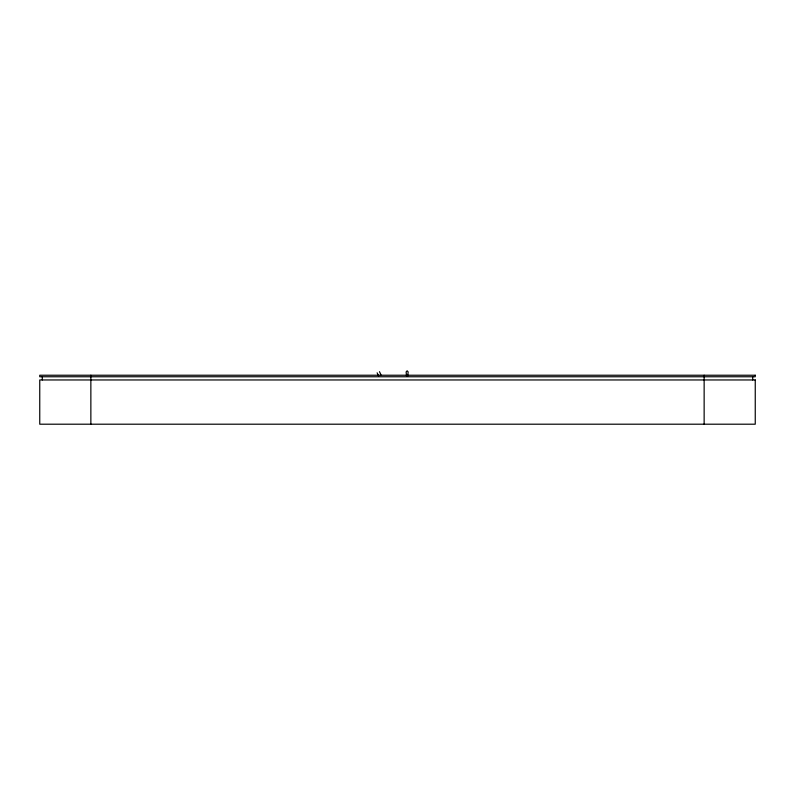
<?xml version="1.0" encoding="UTF-8"?>
<svg xmlns="http://www.w3.org/2000/svg" width="795" height="795" viewBox="0 0 795 795"><rect width="100%" height="100%" fill="white"/><g stroke="black" fill="none" stroke-linecap="round" stroke-linejoin="round"><path stroke-width="1.19" d="M379.463 371.672L380.994 374.813M377.118 372.815L378.649 375.956M752.706 376.76L752.706 379.96M704.141 375.23L704.141 424.202M407.736 375.985L408.153 371.931L407.139 370.798L406.126 371.931L406.543 375.985M90.859 375.23L90.859 424.202M42.294 376.76L42.294 379.96M755.25 375.23L39.75 375.23L39.75 376.76L755.25 376.76L755.25 375.23M755.25 379.96L39.75 379.96L39.75 424.202L755.25 424.202L755.25 379.96"/></g></svg>
